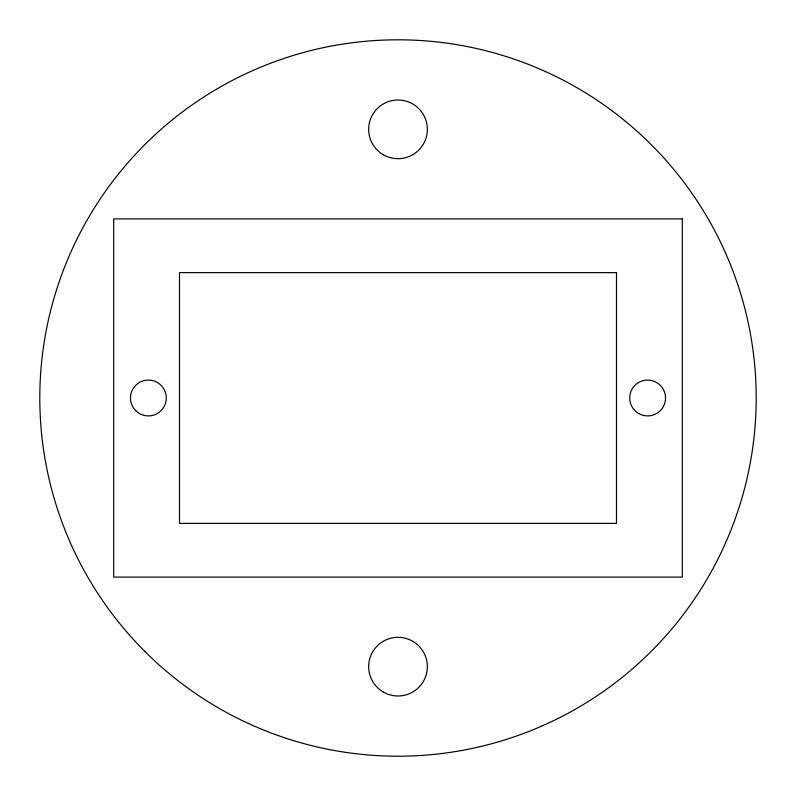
<?xml version="1.0" encoding="UTF-8"?>
<svg xmlns="http://www.w3.org/2000/svg" width="796" height="796" viewBox="0 0 796 796"><rect width="100%" height="100%" fill="white"/><g stroke="black" fill="none" stroke-linecap="round" stroke-linejoin="round"><path stroke-width="1.19" d="M682.321 218.9L113.679 218.9L113.679 577.1L682.321 577.1L682.321 218.9M616.502 272.63L179.498 272.63L179.498 523.37L616.502 523.37L616.502 272.63M144.713 651.287A358.2 358.2 0 0 0 743.991 490.704A358.2 358.2 0 0 0 305.296 52.009A358.2 358.2 0 0 0 144.713 651.287M383.334 154.762A29.343 29.343 0 0 0 427.343 129.35A29.343 29.343 0 0 0 383.334 103.938A29.343 29.343 0 0 0 383.334 154.762M383.334 692.062A29.343 29.343 0 0 0 427.343 666.65A29.343 29.343 0 0 0 383.334 641.238A29.343 29.343 0 0 0 383.334 692.062M638.661 413.512A17.91 17.91 0 0 0 665.526 398A17.91 17.91 0 0 0 638.661 382.488A17.91 17.91 0 0 0 638.661 413.512M135.718 410.666A17.91 17.91 0 0 0 165.677 402.637A17.91 17.91 0 0 0 143.748 380.697A17.91 17.91 0 0 0 135.718 410.666"/></g></svg>
